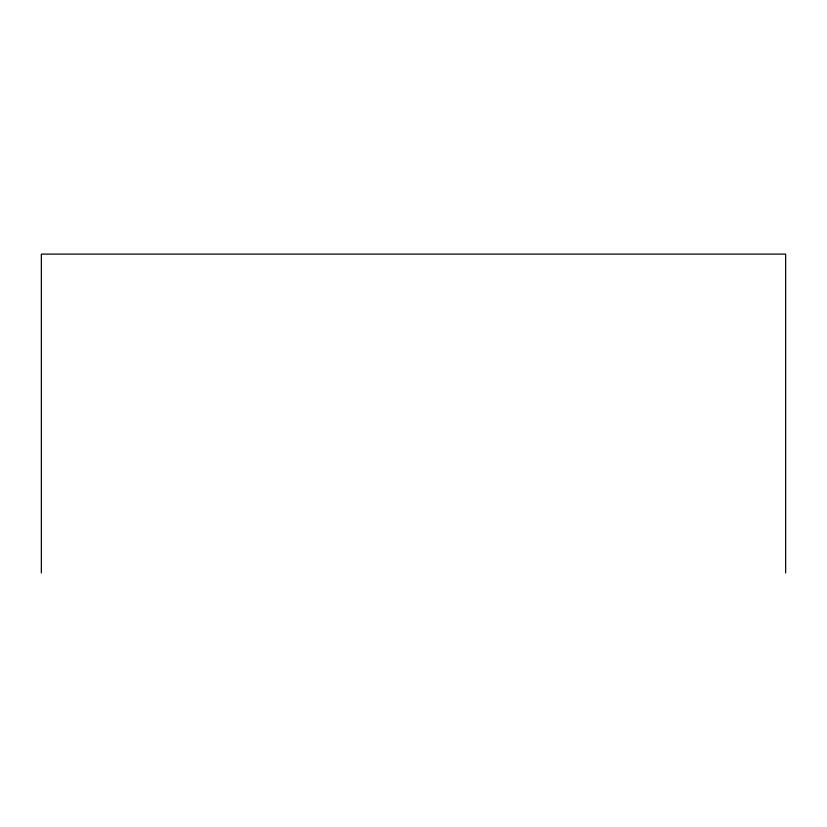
<?xml version="1.0" encoding="UTF-8"?>
<svg xmlns="http://www.w3.org/2000/svg" width="827" height="827" viewBox="0 0 827 827"><rect width="100%" height="100%" fill="white"/><g stroke="black" fill="none" stroke-linecap="round" stroke-linejoin="round"><path stroke-width="1.24" d="M785.65 572.894L785.65 254.106L41.35 254.106L41.35 572.894"/></g></svg>
